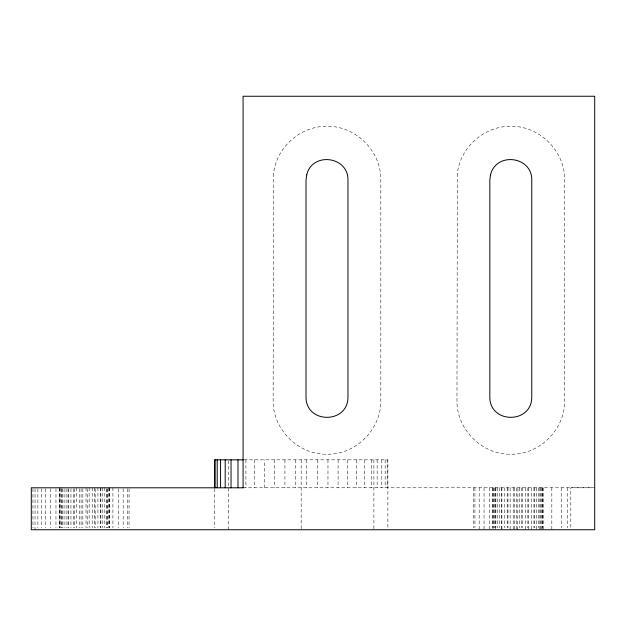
<?xml version="1.0" encoding="UTF-8"?>
<svg xmlns="http://www.w3.org/2000/svg" width="626" height="626" viewBox="0 0 626 626"><rect width="100%" height="100%" fill="white"/><g stroke="black" fill="none" stroke-linecap="round" stroke-linejoin="round"><path stroke-width="0.47" stroke-dasharray="3.13 2.35" d="M264.266 487.795L264.266 459.828M517.725 529.752L517.921 487.795M243.983 459.828L387.877 459.828L387.877 529.752M243.084 487.787L592.752 487.787M594.7 487.787L570.802 487.795L570.802 529.752M567.719 487.795L567.719 527.796M561.248 487.795L561.248 527.796M551.827 487.795L551.827 529.752M543.094 487.795L543.094 529.752M542.891 487.795L542.891 529.752M542.296 487.795L542.296 527.796M541.326 487.795L541.326 529.752M540.089 487.795L540.089 529.752M539.98 487.795L539.98 529.752M538.282 487.795L538.282 527.796M536.271 487.795L536.271 529.752M534.338 487.795L534.338 527.796M533.962 487.795L533.962 527.796M531.404 487.795L531.404 529.752M528.634 487.795L528.634 529.752M527.875 487.795L527.875 527.796M525.699 487.795L525.699 529.752M522.64 487.795L522.64 527.796M521.255 487.795L521.255 527.796M519.502 487.795L519.502 527.796M516.34 487.795L516.34 529.752M514.588 487.795L514.588 529.752M513.203 487.795L513.203 529.752M510.143 487.795L510.143 529.752M507.96 487.795L507.96 527.796M507.201 487.795L507.201 527.796M504.431 487.795L504.431 527.796M501.88 487.795L501.88 529.752M501.496 487.795L501.496 529.752M499.571 487.795L499.571 527.796M497.56 487.795L497.56 527.796M495.862 487.795L495.862 527.796M495.299 487.795L495.299 529.752M494.517 487.795L494.517 527.796M493.538 487.795L493.538 527.796M492.952 487.795L492.952 529.752M492.748 487.795L492.748 527.796M489.446 487.795L489.446 529.752M484.047 487.795L484.047 529.752M479.187 487.795L479.187 529.752M474.931 487.795L474.931 527.796M473.303 487.795L473.303 527.796M387.189 459.828L387.189 487.795M385.154 459.828L385.154 487.795M381.79 459.828L381.79 487.795M377.149 459.828L377.149 487.795M373.894 459.828L373.894 529.752M371.32 459.828L371.32 487.795M364.379 459.828L364.379 487.795M356.444 459.828L356.444 487.795M347.633 459.828L347.633 487.795M338.095 459.828L338.095 487.795M327.969 459.828L327.969 487.795M317.421 459.828L317.421 487.795M306.623 459.828L306.623 487.795M301.176 459.828L301.176 529.752M295.738 459.828L295.738 487.795M284.932 459.828L284.932 487.795M274.391 459.828L274.391 487.795M254.727 459.828L254.727 487.795M245.916 459.828L245.916 487.795M228.467 460.806L228.467 529.752M214.483 488.773L214.483 527.796M129.05 488.773L129.05 527.796M127.422 488.773L127.422 527.796M123.173 488.773L123.173 527.796M118.306 488.773L118.306 527.796M112.907 487.795L112.907 527.796M109.605 487.795L109.605 527.796M109.409 487.795L109.409 527.796M108.814 487.795L108.814 527.796M107.836 488.773L107.836 527.796M107.062 488.773L107.062 527.796M106.49 488.773L106.49 527.796M104.8 487.795L104.8 527.796M102.781 487.795L102.781 527.796M100.856 487.795L100.856 527.796M100.481 487.795L100.481 527.796M97.922 487.795L97.922 527.796M95.152 488.773L95.152 527.796M94.393 487.795L94.393 527.796M92.218 487.795L92.218 527.796M89.15 487.795L89.15 527.796M87.773 488.773L87.773 527.796M86.02 487.795L86.02 527.796M82.859 488.773L82.859 527.796M81.098 488.773L81.098 527.796M79.721 488.773L79.721 527.796M76.662 487.795L76.662 527.796M74.478 488.773L74.478 527.796M73.719 488.773L73.719 527.796M70.949 488.773L70.949 527.796M68.391 488.773L68.391 527.796M68.015 488.773L68.015 527.796M66.09 488.773L66.09 527.796M64.071 488.773L64.071 527.796M62.381 488.773L62.381 527.796M61.81 488.773L61.81 527.796M61.035 488.773L61.035 527.796M60.057 487.795L60.057 527.796M59.462 488.773L59.462 527.796M59.267 487.795L59.267 527.796M55.964 488.773L55.964 527.796M50.565 488.773L50.565 527.796M45.698 488.773L45.698 527.796M41.449 488.773L41.449 527.796M37.873 488.773L37.873 527.796M35.033 488.773L35.033 529.752M32.967 488.773L32.967 527.796M273.539 173.66L273.147 400.39C272.521 429.162 298.211 454.852 326.983 454.226C355.756 454.852 381.445 429.162 380.819 400.39L380.819 180.155C381.445 151.375 355.756 125.693 326.983 126.319C300.558 125.865 276.277 147.376 273.539 173.66M457.356 173.66L456.964 400.39C456.338 429.162 482.028 454.852 510.8 454.226C539.573 454.852 565.262 429.162 564.636 400.39L564.636 180.155C565.262 151.375 539.573 125.693 510.8 126.319C484.375 125.865 460.094 147.376 457.356 173.66"/><path stroke-width="0.94" d="M243.271 459.828L214.483 459.828L214.483 487.795M243.271 487.795L31.3 487.795L31.3 529.752L594.7 529.752L594.7 96.248L243.084 96.255L243.084 487.787M237.982 459.828L237.982 487.795M231.041 459.828L231.041 487.795M225.203 459.828L225.203 487.795M220.571 459.828L220.571 487.795M217.206 459.828L217.206 487.795M215.164 459.828L215.164 487.795M306.724 174.724L306.004 180.155L306.004 396.892C305.731 424.131 348.236 424.131 347.962 396.892L347.962 180.155C348.455 156.281 312.421 151.539 306.724 174.724M490.541 174.724L489.822 180.155L489.822 396.892C489.548 424.123 532.053 424.123 531.771 396.892L531.771 180.155C532.272 156.281 496.238 151.539 490.541 174.724"/></g></svg>
